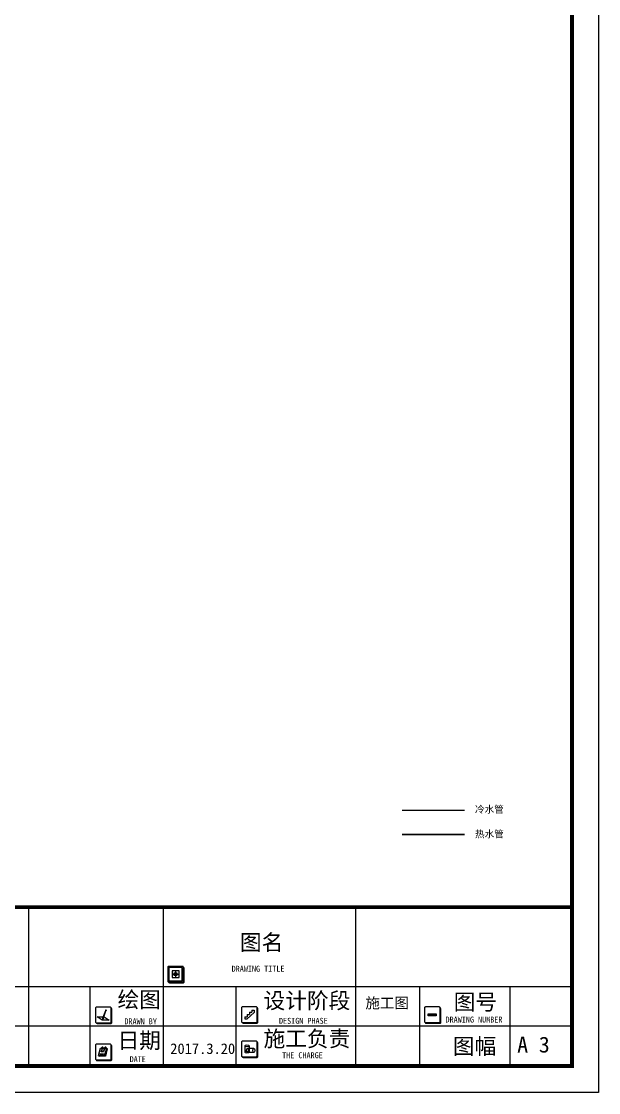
# Model space of a CAD drawing. Header units: millimetres. Extents: x -1705246 to 222838, y -3231245 to 126310.
# Drawn here: x 211180 to 221233, y -10165 to 8510 of the extents above; entities that cross this region are included whole.
import ezdxf

# ---------------------------------------------------------------- set-up
doc = ezdxf.new("R2010")
doc.units = ezdxf.units.MM
doc.linetypes.add('ACAD_ISO03W100', pattern=[30, 12, -18])
for name, color, linetype in [('0-01图框模板说明', 2, 'Continuous'), ('0-02图框细线', 136, 'Continuous'), ('250', 250, 'Continuous')]:
    doc.layers.add(name, color=color, linetype=linetype)
doc.styles.get("Standard").update_dxf_attribs({"font": ''})
doc.styles.get('Standard').set_extended_font_data('SimSun')

msp = doc.modelspace()

# ---------------------------------------------------------------- hatches: boundary and pattern name
at = {"layer": '0-01图框模板说明'}
for points in [[(214001.2, -8219.1, -0.4142136), (213983, -8237.2), (213746.7, -8237.2, -0.071272), (213741.6, -8236.5, 0.3481434), (213759.3, -8250.5), (213995.6, -8250.5, 0.4142136), (214013.8, -8232.3), (214013.8, -7996, 0.3331076), (214000.7, -7978.5, -0.0577433), (214001.2, -7982.7)], [(212742.1, -8929.7, -0.4142136), (212723.9, -8947.9), (212487.5, -8947.9, -0.071272), (212482.4, -8947.1, 0.3481434), (212500.1, -8961.2), (212736.5, -8961.2, 0.4142136), (212754.6, -8943), (212754.6, -8706.6, 0.3331076), (212741.6, -8689.2, -0.0577433), (212742.1, -8693.3)], [(215285.3, -8923.7, -0.4142136), (215267.1, -8941.9), (215030.7, -8941.9, -0.071272), (215025.6, -8941.2, 0.3481434), (215043.3, -8955.2), (215279.7, -8955.2, 0.4142136), (215297.9, -8937), (215297.9, -8700.6, 0.3331076), (215284.8, -8683.2, -0.0577433), (215285.3, -8687.4)], [(218473.1, -8926.4, -0.4142136), (218454.9, -8944.5), (218218.6, -8944.5, -0.071272), (218213.5, -8943.8, 0.3481434), (218231.2, -8957.8), (218467.5, -8957.8, 0.4142136), (218485.7, -8939.6), (218485.7, -8703.3, 0.3331076), (218472.6, -8685.8, -0.0577433), (218473.1, -8690)], [(218265.6, -8793.8), (218402.3, -8793.8), (218402.3, -8827.2), (218265.6, -8827.2)], [(212742.1, -9576, -0.4142136), (212723.9, -9594.2), (212487.5, -9594.2, -0.071272), (212482.4, -9593.4, 0.3481434), (212500.1, -9607.5), (212736.5, -9607.5, 0.4142136), (212754.6, -9589.3), (212754.6, -9352.9, 0.3331076), (212741.6, -9335.5, -0.0577433), (212742.1, -9339.6)], [(215285.3, -9521.9, -0.4142136), (215267.1, -9540), (215030.7, -9540, -0.071272), (215025.6, -9539.3, 0.3481434), (215043.3, -9553.3), (215279.7, -9553.3, 0.4142136), (215297.9, -9535.1), (215297.9, -9298.8, 0.3331076), (215284.8, -9281.3, -0.0577433), (215285.3, -9285.5)]]:
    msp.add_hatch(color=8, dxfattribs=at).paths.add_polyline_path(points)
h = msp.add_hatch(color=8, dxfattribs=at)
h.paths.add_polyline_path([(213864.8, -8079.1), (213841.3, -8079.1), (213841.3, -8100.9), (213864.8, -8100.9)])
h.paths.add_polyline_path([(213864.8, -8100.9), (213888.4, -8100.9), (213888.4, -8079.1), (213864.8, -8079.1)])
h.paths.add_polyline_path([(213864.8, -8100.9), (213864.8, -8122.7), (213888.4, -8122.7), (213888.4, -8100.9)])
h.paths.add_polyline_path([(213864.8, -8100.9), (213841.3, -8100.9), (213841.3, -8122.7), (213864.8, -8122.7)])

# ---------------------------------------------------------------- linework, layer by layer
at = {"color": 1, "linetype": 'ACAD_ISO03W100', "lineweight": 30, "ltscale": 5, "const_width": 25}
msp.add_lwpolyline([(217810.5, -5666.1), (218900.5, -5666.1)], dxfattribs=at)
at = {"layer": '0-01图框模板说明', "color": 8}
for p, q in [((213804.2, -8100.9), (213925.5, -8100.9)), ((213864.8, -8040.2), (213864.8, -8161.5)), ((215233.9, -8771.7), (215111.8, -8880.3)), ((215151.4, -8765.1), (215151.4, -8803.5)), ((215151.4, -8765.1), (215192.7, -8765.1)), ((215192.7, -8729.4), (215233.9, -8729.4)), ((215192.7, -8729.4), (215192.7, -8765.1)), ((215233.9, -8729.4), (215233.9, -8771.7)), ((212595, -8878.6), (212594, -8881.5)), ((212594, -8881.5), (212594.3, -8883.5)), ((212596, -8879), (212594.3, -8883.5)), ((212595.9, -8882.2), (212594.3, -8883.5)), ((212597, -8879.3), (212595.9, -8882.2)), ((215069, -8841.9), (215069, -8880.3)), ((215069, -8841.9), (215110.2, -8841.9)), ((215069, -8880.3), (215111.8, -8880.3)), ((215110.2, -8803.5), (215151.4, -8803.5)), ((215110.2, -8803.5), (215110.2, -8841.9)), ((212523.6, -9519.4), (212539.4, -9533.2)), ((212632.8, -9523), (212527.9, -9523)), ((212663.4, -9391.7), (212632.8, -9523)), ((212667.5, -9395.3), (212636.9, -9526.5)), ((212671.4, -9398.6), (212640.9, -9529.9)), ((212674.8, -9401.9), (212644.3, -9533.2)), ((212659.1, -9388.2), (212674.8, -9401.9)), ((215070.2, -9349.5), (215070.2, -9461.3)), ((215227.1, -9394.1), (215115.3, -9394.1)), ((215227.1, -9468.2), (215115.3, -9468.2)), ((215144.3, -9349.5), (215144.3, -9461.3)), ((212636.9, -9526.5), (212532, -9526.5)), ((212640.9, -9529.9), (212536, -9529.9)), ((212644.3, -9533.2), (212539.4, -9533.2))]:
    msp.add_line(p, q, dxfattribs=at)
at = {"layer": '0-01图框模板说明', "color": 2, "const_width": 66.9}
msp.add_lwpolyline([(220771.2, 16815.6), (220771.2, -9703.2), (182887.2, -9703.2), (182887.2, 16815.6)], close=True, dxfattribs=at)
msp.add_lwpolyline([(220771.2, -6931.2), (182882, -6931.2)], dxfattribs=at)
at = {"layer": '0-01图框模板说明', "color": 8}
for points in [[(213746.7, -8237.2), (213983, -8237.2, 0.4142136), (214001.2, -8219.1), (214001.2, -7982.7, 0.4142136), (213983, -7964.5), (213746.7, -7964.5, 0.4142136), (213728.5, -7982.7), (213728.5, -8219.1, 0.4142136)], [(212487.5, -8947.9), (212723.9, -8947.9, 0.4142136), (212742.1, -8929.7), (212742.1, -8693.3, 0.4142136), (212723.9, -8675.2), (212487.5, -8675.2, 0.4142136), (212469.3, -8693.3), (212469.3, -8929.7, 0.4142136)], [(212655.2, -8732.6), (212645.2, -8728.9), (212645.8, -8727.5, -0.4519616), (212651.5, -8725.1), (212652.9, -8725.6, -0.4184348), (212655.7, -8731.1)], [(215030.7, -8941.9), (215267.1, -8941.9, 0.4142136), (215285.3, -8923.7), (215285.3, -8687.4, 0.4142136), (215267.1, -8669.2), (215030.7, -8669.2, 0.4142136), (215012.6, -8687.4), (215012.6, -8923.7, 0.4142136)], [(218218.6, -8944.5), (218454.9, -8944.5, 0.4142136), (218473.1, -8926.4), (218473.1, -8690, 0.4142136), (218454.9, -8671.8), (218218.6, -8671.8, 0.4142136), (218200.4, -8690), (218200.4, -8926.4, 0.4142136)], [(212487.5, -9594.2), (212723.9, -9594.2, 0.4142136), (212742.1, -9576), (212742.1, -9339.6, 0.4142136), (212723.9, -9321.5), (212487.5, -9321.5, 0.4142136), (212469.3, -9339.6), (212469.3, -9576, 0.4142136)], [(215030.7, -9540), (215267.1, -9540, 0.4142136), (215285.3, -9521.9), (215285.3, -9285.5, 0.4142136), (215267.1, -9267.3), (215030.7, -9267.3, 0.4142136), (215012.6, -9285.5), (215012.6, -9521.9, 0.4142136)]]:
    msp.add_lwpolyline(points, format="xyb", close=True, dxfattribs=at)
for points in [[(213741.6, -8236.5, 0.3481435), (213759.3, -8250.5), (213995.6, -8250.5, 0.4142136), (214013.8, -8232.3), (214013.8, -7996, 0.3331075), (214000.7, -7978.5)], [(212482.4, -8947.1, 0.3481435), (212500.1, -8961.2), (212736.5, -8961.2, 0.4142136), (212754.6, -8943), (212754.6, -8706.6, 0.3331075), (212741.6, -8689.2)], [(215025.6, -8941.2, 0.3481435), (215043.3, -8955.2), (215279.7, -8955.2, 0.4142136), (215297.9, -8937), (215297.9, -8700.6, 0.3331075), (215284.8, -8683.2)], [(218213.5, -8943.8, 0.3481435), (218231.2, -8957.8), (218467.5, -8957.8, 0.4142136), (218485.7, -8939.6), (218485.7, -8703.3, 0.3331075), (218472.6, -8685.8)], [(212482.4, -9593.4, 0.3481435), (212500.1, -9607.5), (212736.5, -9607.5, 0.4142136), (212754.6, -9589.3), (212754.6, -9352.9, 0.3331075), (212741.6, -9335.5)], [(215025.6, -9539.3, 0.3481435), (215043.3, -9553.3), (215279.7, -9553.3, 0.4142136), (215297.9, -9535.1), (215297.9, -9298.8, 0.3331075), (215284.8, -9281.3)]]:
    msp.add_lwpolyline(points, format="xyb", dxfattribs=at)
for points in [[(213747.4, -8218.3), (213982.3, -8218.3), (213982.3, -7983.4), (213747.4, -7983.4)], [(213804.2, -8161.5), (213925.5, -8161.5), (213925.5, -8040.2), (213804.2, -8040.2)], [(213841.3, -8079.1), (213888.4, -8079.1), (213888.4, -8122.7), (213841.3, -8122.7)], [(212651.8, -8741.8), (212641.9, -8738.2), (212598.8, -8856.5), (212608.8, -8860.1)], [(212655.4, -8732.6), (212644.9, -8728.8), (212641.6, -8738.1), (212652, -8741.9)], [(212597, -8879.3), (212595, -8878.6), (212598.8, -8856.5), (212608.8, -8860.1)], [(218265.6, -8793.8), (218402.3, -8793.8), (218402.3, -8827.2), (218265.6, -8827.2)], [(212549.9, -9488.5), (212560.2, -9488.5), (212557.8, -9496.7), (212547.4, -9496.7)], [(212570.3, -9488.5), (212580.6, -9488.5), (212578.2, -9496.7), (212567.8, -9496.7)], [(212578.4, -9419.9), (212621.6, -9419.9), (212611.2, -9454.1), (212568.1, -9454.1)], [(212590, -9488.5), (212600.3, -9488.5), (212597.8, -9496.7), (212587.5, -9496.7)], [(212610, -9488.5), (212620.3, -9488.5), (212617.8, -9496.7), (212607.5, -9496.7)]]:
    msp.add_lwpolyline(points, close=True, dxfattribs=at)
for points in [[(212614.4, -8844.5), (212618.4, -8844.5), (212707.8, -8903.3), (212587.8, -8903.3), (212498.5, -8844.5), (212603.2, -8844.5)], [(212577.4, -9388.2), (212659.1, -9388.2), (212628.5, -9519.4), (212523.6, -9519.4), (212554.2, -9388.2), (212572.7, -9388.2)]]:
    msp.add_lwpolyline(points, dxfattribs=at)
msp.add_circle((212630.7, -9402.7), 3.69, dxfattribs=at)
for centre, radius, start, end in [((212573.9, -9402.7), 3.69, 133.54052, 58.50942), ((212599.1, -9397.1), 27.8, 120.08382, 193.46069), ((212574.2, -9401.8), 2.82, 218.39226, 328.45377), ((212598.8, -9396.9), 23, 118.98843, 196.0214), ((212575.8, -9404.1), 3.69, 72.60473, 87.69362), ((212588.8, -9386), 13.5, 350.54539, 105.73103), ((212587.5, -9387.3), 10.6, 355.44035, 89.68225), ((212655.5, -9397.1), 27.8, 127.16749, 193.46069), ((212630.6, -9401.8), 2.82, 218.39226, 328.45377), ((212632.6, -9404.1), 3.69, 72.60473, 215.77066), ((212654.2, -9396.6), 22.2, 120.88, 197.64495), ((212644.2, -9382.6), 9.45, 75.64141, 126.12439), ((212643.6, -9384.8), 7.4, 333.23085, 96.56595), ((212643.2, -9384.4), 11.5, 340.70057, 72.93021)]:
    msp.add_arc(centre, radius, start, end, dxfattribs=at)
for centre, major_axis in [((215107.3, -9349.5), (-37.1, 0)), ((215107.3, -9461.3), (-37.1, 0)), ((215115.3, -9431.2), (0, 37.1)), ((215227.1, -9431.2), (0, 37.1))]:
    msp.add_ellipse(centre, major_axis=major_axis, ratio=0.454196, dxfattribs=at)
at = {"layer": '0-02图框细线'}
for p, q in [((211307.2, -8317.2), (211307.2, -6931.2)), ((213655.3, -9703.2), (213655.3, -6931.2)), ((217002.6, -8317.2), (217002.6, -6931.2)), ((191782, -8317.2), (220771.2, -8317.2)), ((211307.2, -9703.2), (211307.2, -8317.2)), ((212378.1, -9703.2), (212378.1, -8317.2)), ((214921.3, -9703.2), (214921.3, -8317.2)), ((217002.6, -9703.2), (217002.6, -8317.2)), ((218118.2, -9703.2), (218118.2, -8317.2)), ((219688.3, -8317.2), (219688.3, -9703.2)), ((220771.2, -9010.2), (206757, -9010.2))]:
    msp.add_line(p, q, dxfattribs=at)
msp.add_lwpolyline([(221233.2, 17277.6), (221233.2, -10165.2), (182425.2, -10165.2), (182425.2, 17277.6)], close=True, dxfattribs=at)
at = {"layer": '250', "color": 5, "const_width": 25}
msp.add_lwpolyline([(217810.5, -5246.1), (218900.5, -5246.1)], dxfattribs=at)

# ---------------------------------------------------------------- texts
at = {"color": 0, "char_height": 150, "width": 768.689, "attachment_point": 1}
for s, insert in [('{\\fNSimSun|b0|i0|c134|p49;\\H0.8x;\\C5;冷水管}', (219080.5, -5168.1)), ('{\\fNSimSun|b0|i0|c134|p49;\\H0.8x;\\C5;热水管}', (219080.5, -5598.1))]:
    msp.add_mtext(s, dxfattribs=dict(at, insert=insert))
at = {"layer": '0-02图框细线'}
for s, insert, char_height, attachment_point in [('{\\fSimSun|b0|i0|c134|p2;图名}', (214985.4, -7563.4), 277.2, 4), ('{\\fSimSun|b0|i0|c134|p2;DRAWING TITLE}', (214841.2, -8007), 104.119, 4), ('{\\fSimSun|b0|i0|c134|p2;绘图}', (212853.4, -8558.9), 277.2, 4), ('{\\fSimSun|b0|i0|c134|p2;设计阶段}', (215396.8, -8577.6), 277.2, 4), ('{\\fSimHei|b0|i0|c134|p2;施工图}', (217549.7, -8613.9), 184.8, 5), ('{\\fSimSun|b0|i0|c134|p2;图号}', (218710.7, -8600.6), 277.2, 4), ('{\\fSimSun|b0|i0|c134|p2;DRAWN BY}', (212973.2, -8923.2), 104.119, 4), ('{\\fSimSun|b0|i0|c134|p2;DESIGN PHASE}', (215665.6, -8915.1), 104.119, 4), ('{\\fSimSun|b0|i0|c134|p2;DRAWING NUMBER}', (218566.9, -8892.6), 104.119, 4), ('{\\fSimSun|b0|i0|c134|p2;日期}', (212853.4, -9272.3), 277.2, 4), ('{\\fSimSun|b0|i0|c134|p2;施工负责}', (215396.7, -9240.4), 277.2, 4), ('2017.3.20', (213771.8, -9400.8), 184.8, 4), ('{\\fSimSun|b0|i0|c134|p2;图幅}', (218695.7, -9371.3), 277.2, 4), ('{\\fSimSun|b0|i0|c134|p2;A 3}', (219816.7, -9330.8), 277.2, 4), ('{\\fSimSun|b0|i0|c134|p2;THE CHARGE}', (215720.6, -9515), 104.119, 4), ('{\\fSimSun|b0|i0|c134|p2;DATE}', (213063.8, -9582.7), 104.119, 4)]:
    msp.add_mtext(s, dxfattribs=dict(at, insert=insert, char_height=char_height, attachment_point=attachment_point))

doc.saveas('drawing.dxf')
